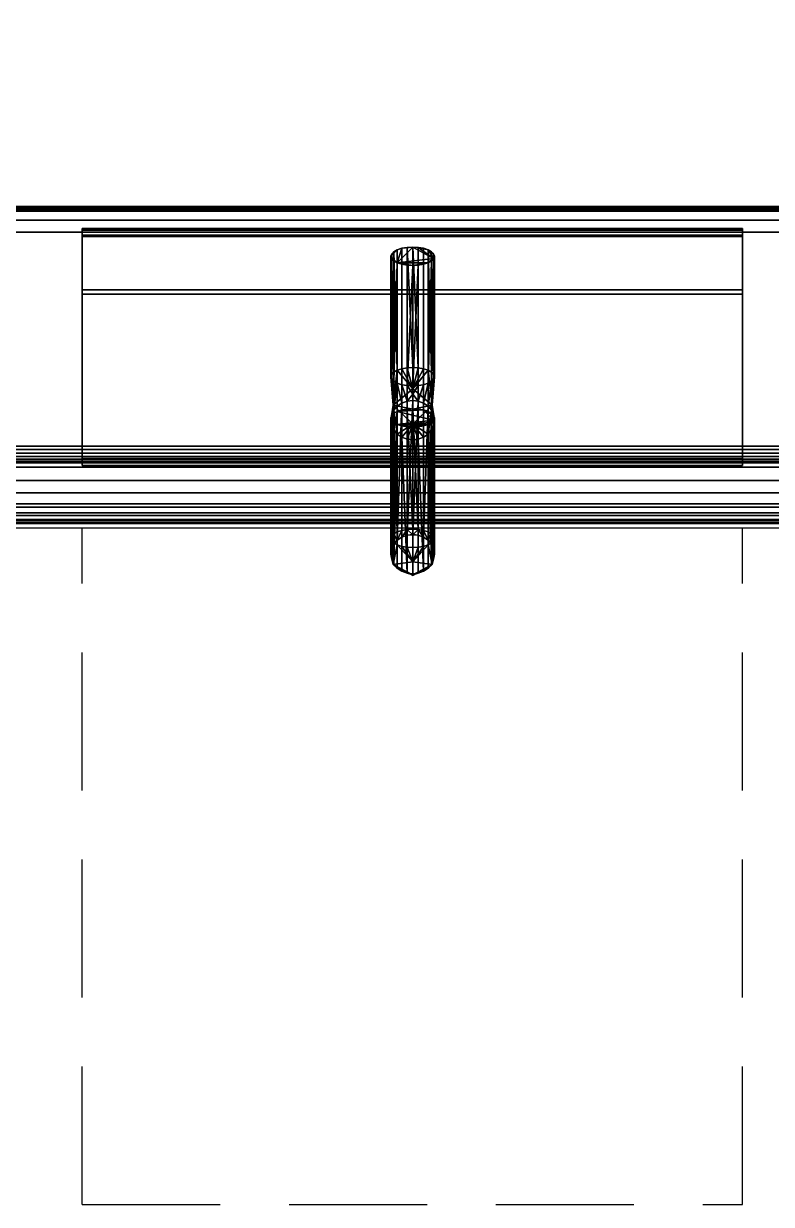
# Model space of a CAD drawing. Extents: x -1 to 1228, y -1086 to 100.
# Drawn here: x 210.4 to 382.6, y -1085.6 to -814 of the extents above; entities that cross this region are included whole.
import ezdxf

# ---------------------------------------------------------------- set-up
doc = ezdxf.new("R2010")
doc.units = 0
doc.linetypes.add('NASCOSTA', pattern=[9.525, 6.35, -3.175])
for name, color, linetype in [('IQ_200_2D', 1, 'Continuous'), ('IQ_200_3D', 1, 'Continuous'), ('IQ_204_2D', 7, 'Continuous')]:
    doc.layers.add(name, color=color, linetype=linetype)

msp = doc.modelspace()

# ---------------------------------------------------------------- linework, layer by layer
at = {"layer": 'IQ_200_2D', "linetype": 'Continuous'}
msp.add_line((1200, -930), (0, -930), dxfattribs=at)
at = {"layer": 'IQ_204_2D', "linetype": 'NASCOSTA', "ltscale": 5}
for p, q in [((223.93, -1085.6), (223.93, -930)), ((375.93, -1085.6), (375.93, -930)), ((223.93, -1085.6), (375.93, -1085.6))]:
    msp.add_line(p, q, dxfattribs=at)

# ---------------------------------------------------------------- meshes
at = {"layer": 'IQ_200_3D', "linetype": 'Continuous'}
mesh = msp.add_polyface(dxfattribs=at)
corners = [(1200, -856, 649), (0, -856, 649), (0, 0, 649), (1200, 0, 649)]
mesh.append_faces([[corners[k] for k in face] for face in [(0, 1, 2, 3)]])
mesh = msp.add_polyface(dxfattribs=at)
corners = [(1200, 0, 900), (0, 0, 900), (0, -916, 900), (1200, -916, 900)]
mesh.append_faces([[corners[k] for k in face] for face in [(0, 1, 2, 3)]])
mesh = msp.add_polyface(dxfattribs=at)
corners = [(1200, -856, 658.59), (1200, -856.03, 658.83), (1200, -856.12, 659.05), (1200, -856.25, 659.25), (1200, -856.43, 659.41), (1200, -856.64, 659.52), (1200, -856.87, 659.58), (1200, -857.1, 659.58), (0, -857.1, 659.58), (0, -856.87, 659.58), (0, -856.64, 659.52), (0, -856.43, 659.41), (0, -856.25, 659.25), (0, -856.12, 659.05), (0, -856.03, 658.83), (0, -856, 658.59)]
mesh.append_faces([[corners[k] for k in face] for face in [(9, 6, 7, 8)]], dxfattribs={"vtx0": -1})
mesh.append_faces([[corners[k] for k in face] for face in [(10, 5, 6, 9), (11, 4, 5, 10), (4, 11, 12, 3), (13, 2, 3, 12), (14, 1, 2, 13)]], dxfattribs={"vtx0": -1, "vtx2": -1})
mesh.append_faces([[corners[k] for k in face] for face in [(15, 0, 1, 14)]], dxfattribs={"vtx2": -1})
mesh = msp.add_polyface(dxfattribs=at)
corners = [(1200, -856, 658.59), (0, -856, 658.59), (0, -856, 649), (1200, -856, 649)]
mesh.append_faces([[corners[k] for k in face] for face in [(0, 1, 2, 3)]])
mesh = msp.add_polyface(dxfattribs=at)
corners = [(1200, -861.97, 659.07), (0, -861.97, 659.07), (0, -857.1, 659.58), (1200, -857.1, 659.58)]
mesh.append_faces([[corners[k] for k in face] for face in [(0, 1, 2, 3)]])
mesh = msp.add_polyface(dxfattribs=at)
corners = [(1200, -925.2, 877.81), (0, -925.2, 877.81), (0, -859.16, 811.78), (1200, -859.16, 811.78)]
mesh.append_faces([[corners[k] for k in face] for face in [(0, 1, 2, 3)]])
mesh = msp.add_polyface(dxfattribs=at)
corners = [(1200, -859.16, 811.78), (0, -859.16, 811.78), (0, -915, 691.03), (1200, -915, 691.03)]
mesh.append_faces([[corners[k] for k in face] for face in [(0, 1, 2, 3)]])
mesh = msp.add_polyface(dxfattribs=at)
corners = [(223.93, -875.17, 825.27), (223.93, -861.95, 812.05), (223.93, -861.51, 811.49), (223.93, -861.23, 810.84), (223.93, -861.1, 810.14), (223.93, -861.15, 809.43), (223.93, -861.37, 808.76), (223.93, -914, 694.88), (223.93, -914, 675.07), (223.93, -915.6, 675.07), (223.93, -915.6, 695), (223.93, -862.7, 809.46), (223.93, -862.62, 809.71), (223.93, -862.6, 809.97), (223.93, -862.64, 810.22), (223.93, -862.75, 810.46), (223.93, -862.91, 810.67), (223.93, -876.2, 824.24)]
mesh.append_faces([[corners[k] for k in face] for face in [(1, 16, 17, 0)]], dxfattribs={"vtx0": -1})
mesh.append_faces([[corners[k] for k in face] for face in [(5, 12, 13), (7, 10, 11, 6), (16, 1, 2)]], dxfattribs={"vtx0": -1, "vtx2": -1})
mesh.append_faces([[corners[k] for k in face] for face in [(5, 6, 11, 12), (13, 14, 4, 5), (14, 15, 3, 4), (2, 3, 15, 16)]], dxfattribs={"vtx1": -1, "vtx3": -1})
mesh.append_faces([[corners[k] for k in face] for face in [(7, 8, 9, 10)]], dxfattribs={"vtx3": -1})
mesh = msp.add_polyface(dxfattribs=at)
corners = [(375.93, -861.95, 812.05), (375.93, -861.51, 811.49), (375.93, -861.23, 810.84), (375.93, -861.1, 810.14), (375.93, -861.15, 809.43), (375.93, -861.37, 808.76), (223.93, -861.37, 808.76), (223.93, -861.15, 809.43), (223.93, -861.1, 810.14), (223.93, -861.23, 810.84), (223.93, -861.51, 811.49), (223.93, -861.95, 812.05)]
mesh.append_faces([[corners[k] for k in face] for face in [(1, 10, 11, 0)]], dxfattribs={"vtx0": -1})
mesh.append_faces([[corners[k] for k in face] for face in [(4, 7, 8, 3), (3, 8, 9, 2), (2, 9, 10, 1)]], dxfattribs={"vtx0": -1, "vtx2": -1})
mesh.append_faces([[corners[k] for k in face] for face in [(5, 6, 7, 4)]], dxfattribs={"vtx2": -1})
mesh = msp.add_polyface(dxfattribs=at)
corners = [(375.93, -875.17, 825.27), (375.93, -876.2, 824.24), (375.93, -862.91, 810.67), (375.93, -862.75, 810.46), (375.93, -862.64, 810.22), (375.93, -862.6, 809.97), (375.93, -862.62, 809.71), (375.93, -862.7, 809.46), (375.93, -915.6, 695), (375.93, -915.6, 675.07), (375.93, -914, 675.07), (375.93, -914, 694.88), (375.93, -861.37, 808.76), (375.93, -861.15, 809.43), (375.93, -861.1, 810.14), (375.93, -861.23, 810.84), (375.93, -861.51, 811.49), (375.93, -861.95, 812.05)]
mesh.append_faces([[corners[k] for k in face] for face in [(7, 12, 13, 6)]], dxfattribs={"vtx0": -1, "vtx2": -1})
mesh.append_faces([[corners[k] for k in face] for face in [(16, 17, 2, 3), (15, 16, 3, 4), (13, 14, 5, 6), (14, 15, 4, 5), (11, 12, 7, 8)]], dxfattribs={"vtx1": -1, "vtx3": -1})
mesh.append_faces([[corners[k] for k in face] for face in [(9, 10, 11, 8)]], dxfattribs={"vtx2": -1})
mesh.append_faces([[corners[k] for k in face] for face in [(17, 0, 1, 2)]], dxfattribs={"vtx3": -1})
mesh = msp.add_polyface(dxfattribs=at)
corners = [(1200, -911.14, 653.91), (0, -911.14, 653.91), (0, -861.97, 659.07), (1200, -861.97, 659.07)]
mesh.append_faces([[corners[k] for k in face] for face in [(0, 1, 2, 3)]])
mesh = msp.add_polyface(dxfattribs=at)
corners = [(375.93, -914, 694.88), (223.93, -914, 694.88), (223.93, -861.37, 808.76), (375.93, -861.37, 808.76)]
mesh.append_faces([[corners[k] for k in face] for face in [(0, 1, 2, 3)]])
mesh = msp.add_polyface(dxfattribs=at)
corners = [(375.93, -861.95, 812.05), (223.93, -861.95, 812.05), (223.93, -875.17, 825.27), (375.93, -875.17, 825.27)]
mesh.append_faces([[corners[k] for k in face] for face in [(0, 1, 2, 3)]])
mesh = msp.add_polyface(dxfattribs=at)
corners = [(375.93, -862.7, 809.46), (375.93, -862.62, 809.71), (375.93, -862.6, 809.97), (375.93, -862.64, 810.22), (375.93, -862.75, 810.46), (375.93, -862.91, 810.67), (223.93, -862.91, 810.67), (223.93, -862.75, 810.46), (223.93, -862.64, 810.22), (223.93, -862.6, 809.97), (223.93, -862.62, 809.71), (223.93, -862.7, 809.46)]
mesh.append_faces([[corners[k] for k in face] for face in [(7, 4, 5, 6)]], dxfattribs={"vtx0": -1})
mesh.append_faces([[corners[k] for k in face] for face in [(8, 3, 4, 7), (3, 8, 9, 2), (10, 1, 2, 9)]], dxfattribs={"vtx0": -1, "vtx2": -1})
mesh.append_faces([[corners[k] for k in face] for face in [(11, 0, 1, 10)]], dxfattribs={"vtx2": -1})
mesh = msp.add_polyface(dxfattribs=at)
corners = [(375.93, -862.7, 809.46), (223.93, -862.7, 809.46), (223.93, -915.6, 695), (375.93, -915.6, 695)]
mesh.append_faces([[corners[k] for k in face] for face in [(0, 1, 2, 3)]])
mesh = msp.add_polyface(dxfattribs=at)
corners = [(375.93, -876.2, 824.24), (223.93, -876.2, 824.24), (223.93, -862.91, 810.67), (375.93, -862.91, 810.67)]
mesh.append_faces([[corners[k] for k in face] for face in [(0, 1, 2, 3)]])
mesh = msp.add_polyface(dxfattribs=at)
corners = [(300, -865.37, 802.21), (301.29, -865.44, 802.05), (302.5, -865.65, 801.6), (303.54, -865.99, 800.88), (304.33, -866.42, 799.94), (304.83, -866.93, 798.85), (305, -867.48, 797.67), (304.83, -868.03, 796.5), (304.33, -868.54, 795.41), (303.54, -868.97, 794.47), (302.5, -869.31, 793.75), (301.29, -869.52, 793.3), (300, -869.59, 793.14), (298.71, -869.52, 793.3), (297.5, -869.31, 793.75), (296.46, -868.97, 794.47), (295.67, -868.54, 795.41), (295.17, -868.03, 796.5), (295, -867.48, 797.67), (295.17, -866.93, 798.85), (295.67, -866.42, 799.94), (296.46, -865.99, 800.88), (297.5, -865.65, 801.6), (298.71, -865.44, 802.05)]
mesh.append_faces([[corners[k] for k in face] for face in [(15, 12, 14), (21, 18, 20)]], dxfattribs={"vtx0": -1, "vtx1": -1})
mesh.append_faces([[corners[k] for k in face] for face in [(22, 0, 15), (18, 21, 15), (9, 12, 15), (15, 7, 9), (0, 7, 15), (3, 7, 1), (3, 5, 7)]], dxfattribs={"vtx0": -1, "vtx1": -1, "vtx2": -1})
mesh.append_faces([[corners[k] for k in face] for face in [(15, 17, 18), (12, 9, 10), (7, 0, 1)]], dxfattribs={"vtx0": -1, "vtx2": -1})
mesh.append_faces([[corners[k] for k in face] for face in [(19, 20, 18), (23, 0, 22), (8, 9, 7), (6, 7, 5), (2, 3, 1), (4, 5, 3)]], dxfattribs={"vtx1": -1})
mesh.append_faces([[corners[k] for k in face] for face in [(21, 22, 15)]], dxfattribs={"vtx1": -1, "vtx2": -1})
mesh.append_faces([[corners[k] for k in face] for face in [(15, 16, 17), (12, 13, 14), (10, 11, 12)]], dxfattribs={"vtx2": -1})
mesh = msp.add_polyface(dxfattribs=at)
corners = [(300, -865.37, 802.21), (298.71, -865.44, 802.05), (297.5, -865.65, 801.6), (296.46, -865.99, 800.88), (295.67, -866.42, 799.94), (295.17, -866.93, 798.85), (295, -867.48, 797.67), (295.17, -868.03, 796.5), (295.67, -868.54, 795.41), (296.46, -868.97, 794.47), (297.5, -869.31, 793.75), (298.71, -869.52, 793.3), (300, -869.59, 793.14), (300, -897.31, 806.07), (298.71, -897.24, 806.22), (297.5, -897.03, 806.68), (296.46, -896.69, 807.4), (295.67, -896.25, 808.33), (295.17, -895.74, 809.43), (295, -895.2, 810.6), (295.17, -894.65, 811.77), (295.67, -894.14, 812.87), (296.46, -893.7, 813.8), (297.5, -893.37, 814.52), (298.71, -893.16, 814.98), (300, -893.08, 815.13)]
mesh.append_faces([[corners[k] for k in face] for face in [(14, 12, 13)]], dxfattribs={"vtx0": -1})
mesh.append_faces([[corners[k] for k in face] for face in [(7, 19, 6), (9, 17, 8), (19, 7, 18), (22, 4, 21)]], dxfattribs={"vtx0": -1, "vtx1": -1})
mesh.append_faces([[corners[k] for k in face] for face in [(11, 14, 15, 10), (9, 16, 17), (10, 15, 16, 9), (8, 17, 18), (5, 20, 21, 4), (2, 23, 24, 1), (3, 22, 23, 2), (20, 5, 6, 19)]], dxfattribs={"vtx0": -1, "vtx2": -1})
mesh.append_faces([[corners[k] for k in face] for face in [(0, 1, 25)]], dxfattribs={"vtx1": -1})
mesh.append_faces([[corners[k] for k in face] for face in [(11, 12, 14), (7, 8, 18), (24, 25, 1), (3, 4, 22)]], dxfattribs={"vtx1": -1, "vtx2": -1})
mesh = msp.add_polyface(dxfattribs=at)
corners = [(300, -869.59, 793.14), (301.29, -869.52, 793.3), (302.5, -869.31, 793.75), (303.54, -868.97, 794.47), (304.33, -868.54, 795.41), (304.83, -868.03, 796.5), (305, -867.48, 797.67), (304.83, -866.93, 798.85), (304.33, -866.42, 799.94), (303.54, -865.99, 800.88), (302.5, -865.65, 801.6), (301.29, -865.44, 802.05), (300, -865.37, 802.21), (300, -893.08, 815.13), (301.29, -893.16, 814.98), (302.5, -893.37, 814.52), (303.54, -893.7, 813.8), (304.33, -894.14, 812.87), (304.83, -894.65, 811.77), (305, -895.2, 810.6), (304.83, -895.74, 809.43), (304.33, -896.25, 808.33), (303.54, -896.69, 807.4), (302.5, -897.03, 806.68), (301.29, -897.24, 806.22), (300, -897.31, 806.07)]
mesh.append_faces([[corners[k] for k in face] for face in [(14, 12, 13)]], dxfattribs={"vtx0": -1})
mesh.append_faces([[corners[k] for k in face] for face in [(9, 17, 8), (21, 5, 20), (22, 4, 21), (20, 6, 19)]], dxfattribs={"vtx0": -1, "vtx1": -1})
mesh.append_faces([[corners[k] for k in face] for face in [(11, 14, 15, 10), (9, 16, 17), (10, 15, 16, 9), (8, 17, 18, 7), (19, 6, 7, 18), (2, 23, 24, 1), (3, 22, 23, 2), (1, 24, 25), (21, 4, 5)]], dxfattribs={"vtx0": -1, "vtx2": -1})
mesh.append_faces([[corners[k] for k in face] for face in [(0, 1, 25)]], dxfattribs={"vtx1": -1})
mesh.append_faces([[corners[k] for k in face] for face in [(11, 12, 14), (5, 6, 20), (3, 4, 22)]], dxfattribs={"vtx1": -1, "vtx2": -1})
mesh = msp.add_polyface(dxfattribs=at)
corners = [(375.93, -875.17, 825.27), (223.93, -875.17, 825.27), (223.93, -876.2, 824.24), (375.93, -876.2, 824.24)]
mesh.append_faces([[corners[k] for k in face] for face in [(0, 1, 2, 3)]])
mesh = msp.add_polyface(dxfattribs=at)
corners = [(300, -909.7, 809.08), (300, -902.64, 815.55), (300, -893.08, 815.13), (298.71, -893.16, 814.98), (297.5, -893.37, 814.52), (296.46, -893.7, 813.8), (295.67, -894.14, 812.87), (295.17, -894.65, 811.77), (295, -895.2, 810.6), (295.17, -895.74, 809.43), (295.67, -896.25, 808.33), (296.46, -896.69, 807.4), (297.5, -897.03, 806.68), (298.71, -897.24, 806.22), (300, -897.31, 806.07), (300, -899.22, 806.15), (300, -900.63, 804.86), (298.71, -900.79, 804.93), (297.5, -901.24, 805.14), (296.46, -901.96, 805.48), (295.67, -902.9, 805.92), (295.17, -903.99, 806.42), (295, -905.16, 806.97), (295.17, -906.34, 807.52), (295.67, -907.43, 808.03), (296.46, -908.37, 808.47), (297.5, -909.09, 808.8), (298.71, -909.54, 809.01), (300, -906.1, 812.38), (300, -897.95, 815.34), (295.53, -901.7, 812.96)]
mesh.append_faces([[corners[k] for k in face] for face in [(9, 30, 8), (4, 29, 3), (7, 30, 6), (20, 11, 19), (24, 30, 23), (22, 30, 21), (23, 30, 22)]], dxfattribs={"vtx0": -1, "vtx1": -1})
mesh.append_faces([[corners[k] for k in face] for face in [(30, 10, 20), (30, 29, 5), (30, 25, 28), (13, 15, 17)]], dxfattribs={"vtx0": -1, "vtx1": -1, "vtx2": -1})
mesh.append_faces([[corners[k] for k in face] for face in [(30, 9, 10), (17, 12, 13), (30, 1, 29), (20, 10, 11), (30, 20, 21), (11, 18, 19), (28, 25, 26)]], dxfattribs={"vtx0": -1, "vtx2": -1})
mesh.append_faces([[corners[k] for k in face] for face in [(11, 12, 18), (4, 5, 29), (5, 6, 30), (7, 8, 30), (17, 18, 12), (24, 25, 30), (26, 27, 28), (28, 1, 30)]], dxfattribs={"vtx1": -1, "vtx2": -1})
mesh.append_faces([[corners[k] for k in face] for face in [(29, 2, 3), (13, 14, 15), (15, 16, 17), (27, 0, 28)]], dxfattribs={"vtx2": -1})
mesh = msp.add_polyface(dxfattribs=at)
corners = [(300, -900.63, 804.86), (300, -899.22, 806.15), (300, -897.31, 806.07), (301.29, -897.24, 806.22), (302.5, -897.03, 806.68), (303.54, -896.69, 807.4), (304.33, -896.25, 808.33), (304.83, -895.74, 809.43), (305, -895.2, 810.6), (304.83, -894.65, 811.77), (304.33, -894.14, 812.87), (303.54, -893.7, 813.8), (302.5, -893.37, 814.52), (301.29, -893.16, 814.98), (300, -893.08, 815.13), (300, -902.64, 815.55), (300, -909.7, 809.08), (301.29, -909.54, 809.01), (302.5, -909.09, 808.8), (303.54, -908.37, 808.47), (304.33, -907.43, 808.03), (304.83, -906.34, 807.52), (305, -905.16, 806.97), (304.83, -903.99, 806.42), (304.33, -902.9, 805.92), (303.54, -901.96, 805.48), (302.5, -901.24, 805.14), (301.29, -900.79, 804.93), (300, -897.95, 815.34), (300, -906.1, 812.38), (304.47, -901.7, 812.96)]
mesh.append_faces([[corners[k] for k in face] for face in [(11, 30, 10), (10, 30, 9), (9, 30, 8), (18, 29, 17), (19, 29, 18), (26, 5, 25), (22, 30, 21)]], dxfattribs={"vtx0": -1, "vtx1": -1})
mesh.append_faces([[corners[k] for k in face] for face in [(28, 30, 11), (1, 3, 27), (19, 30, 29), (30, 24, 6)]], dxfattribs={"vtx0": -1, "vtx1": -1, "vtx2": -1})
mesh.append_faces([[corners[k] for k in face] for face in [(30, 15, 29), (25, 5, 6), (26, 4, 5), (27, 3, 4), (30, 22, 23), (30, 19, 20), (6, 24, 25)]], dxfattribs={"vtx0": -1, "vtx2": -1})
mesh.append_faces([[corners[k] for k in face] for face in [(16, 17, 29), (0, 1, 27)]], dxfattribs={"vtx1": -1})
mesh.append_faces([[corners[k] for k in face] for face in [(12, 13, 28), (11, 12, 28), (7, 8, 30), (6, 7, 30), (28, 15, 30), (20, 21, 30), (26, 27, 4), (23, 24, 30)]], dxfattribs={"vtx1": -1, "vtx2": -1})
mesh.append_faces([[corners[k] for k in face] for face in [(13, 14, 28), (1, 2, 3)]], dxfattribs={"vtx2": -1})
mesh = msp.add_polyface(dxfattribs=at)
corners = [(300, -909.7, 809.08), (298.71, -909.54, 809.01), (297.5, -909.09, 808.8), (296.46, -908.37, 808.47), (295.67, -907.43, 808.03), (295.17, -906.34, 807.52), (295, -905.16, 806.97), (295.17, -903.99, 806.42), (295.67, -902.9, 805.92), (296.46, -901.96, 805.48), (297.5, -901.24, 805.14), (298.71, -900.79, 804.93), (300, -900.63, 804.86), (300, -931.48, 738.7), (298.71, -931.64, 738.77), (297.5, -932.09, 738.98), (296.46, -932.81, 739.32), (295.67, -933.75, 739.75), (295.17, -934.84, 740.26), (295, -936.02, 740.81), (295.17, -937.19, 741.36), (295.67, -938.28, 741.87), (296.46, -939.22, 742.31), (297.5, -939.94, 742.64), (298.71, -940.39, 742.85), (300, -940.55, 742.92)]
mesh.append_faces([[corners[k] for k in face] for face in [(1, 24, 25, 0)]], dxfattribs={"vtx0": -1})
mesh.append_faces([[corners[k] for k in face] for face in [(9, 17, 8), (2, 24, 1), (20, 6, 19)]], dxfattribs={"vtx0": -1, "vtx1": -1})
mesh.append_faces([[corners[k] for k in face] for face in [(11, 14, 15, 10), (10, 15, 16), (19, 6, 7, 18), (21, 4, 5)]], dxfattribs={"vtx0": -1, "vtx2": -1})
mesh.append_faces([[corners[k] for k in face] for face in [(17, 18, 8), (16, 17, 9), (11, 12, 14), (7, 8, 18), (9, 10, 16), (21, 22, 3), (20, 21, 5), (23, 24, 2), (5, 6, 20), (3, 4, 21)]], dxfattribs={"vtx1": -1, "vtx2": -1})
mesh.append_faces([[corners[k] for k in face] for face in [(22, 23, 2, 3)]], dxfattribs={"vtx1": -1, "vtx3": -1})
mesh.append_faces([[corners[k] for k in face] for face in [(12, 13, 14)]], dxfattribs={"vtx2": -1})
mesh = msp.add_polyface(dxfattribs=at)
corners = [(300, -900.63, 804.86), (301.29, -900.79, 804.93), (302.5, -901.24, 805.14), (303.54, -901.96, 805.48), (304.33, -902.9, 805.92), (304.83, -903.99, 806.42), (305, -905.16, 806.97), (304.83, -906.34, 807.52), (304.33, -907.43, 808.03), (303.54, -908.37, 808.47), (302.5, -909.09, 808.8), (301.29, -909.54, 809.01), (300, -909.7, 809.08), (300, -940.55, 742.92), (301.29, -940.39, 742.85), (302.5, -939.94, 742.64), (303.54, -939.22, 742.31), (304.33, -938.28, 741.87), (304.83, -937.19, 741.36), (305, -936.02, 740.81), (304.83, -934.84, 740.26), (304.33, -933.75, 739.75), (303.54, -932.81, 739.32), (302.5, -932.09, 738.98), (301.29, -931.64, 738.77), (300, -931.48, 738.7)]
mesh.append_faces([[corners[k] for k in face] for face in [(15, 11, 14), (7, 19, 6), (9, 17, 8), (19, 7, 18), (22, 4, 21), (3, 23, 2)]], dxfattribs={"vtx0": -1, "vtx1": -1})
mesh.append_faces([[corners[k] for k in face] for face in [(9, 16, 17), (10, 15, 16, 9), (8, 17, 18), (15, 10, 11), (5, 20, 21), (2, 23, 24, 1), (3, 22, 23), (1, 24, 25), (21, 4, 5), (20, 5, 6, 19)]], dxfattribs={"vtx0": -1, "vtx2": -1})
mesh.append_faces([[corners[k] for k in face] for face in [(0, 1, 25)]], dxfattribs={"vtx1": -1})
mesh.append_faces([[corners[k] for k in face] for face in [(7, 8, 18), (3, 4, 22)]], dxfattribs={"vtx1": -1, "vtx2": -1})
mesh.append_faces([[corners[k] for k in face] for face in [(12, 13, 14, 11)]], dxfattribs={"vtx2": -1})
mesh = msp.add_polyface(dxfattribs=at)
corners = [(300, -906.78, 713.39), (298.71, -906.71, 713.54), (297.5, -906.5, 714), (296.46, -906.16, 714.72), (295.67, -905.73, 715.65), (295.17, -905.22, 716.75), (295, -904.67, 717.92), (295.17, -904.12, 719.09), (295.67, -903.61, 720.19), (296.46, -903.18, 721.12), (297.5, -902.84, 721.84), (298.71, -902.63, 722.3), (300, -902.56, 722.45), (301.29, -902.63, 722.3), (302.5, -902.84, 721.84), (303.54, -903.18, 721.12), (304.33, -903.61, 720.19), (304.83, -904.12, 719.09), (305, -904.67, 717.92), (304.83, -905.22, 716.75), (304.33, -905.73, 715.65), (303.54, -906.16, 714.72), (302.5, -906.5, 714), (301.29, -906.71, 713.54)]
mesh.append_faces([[corners[k] for k in face] for face in [(6, 4, 5), (3, 1, 2), (16, 14, 15), (23, 21, 22)]], dxfattribs={"vtx0": -1})
mesh.append_faces([[corners[k] for k in face] for face in [(1, 3, 0), (21, 3, 20)]], dxfattribs={"vtx0": -1, "vtx1": -1})
mesh.append_faces([[corners[k] for k in face] for face in [(4, 6, 8), (9, 19, 3), (3, 21, 0), (14, 19, 9), (19, 14, 17), (9, 12, 14)]], dxfattribs={"vtx0": -1, "vtx1": -1, "vtx2": -1})
mesh.append_faces([[corners[k] for k in face] for face in [(3, 8, 9), (8, 3, 4), (9, 11, 12)]], dxfattribs={"vtx0": -1, "vtx2": -1})
mesh.append_faces([[corners[k] for k in face] for face in [(16, 17, 14), (23, 0, 21), (19, 20, 3)]], dxfattribs={"vtx1": -1, "vtx2": -1})
mesh.append_faces([[corners[k] for k in face] for face in [(6, 7, 8), (9, 10, 11), (12, 13, 14), (17, 18, 19)]], dxfattribs={"vtx2": -1})
mesh = msp.add_polyface(dxfattribs=at)
corners = [(300, -934.5, 726.31), (298.71, -934.43, 726.47), (297.5, -934.22, 726.92), (296.46, -933.88, 727.64), (295.67, -933.44, 728.58), (295.17, -932.93, 729.67), (295, -932.39, 730.84), (295.17, -931.84, 732.02), (295.67, -931.33, 733.11), (296.46, -930.89, 734.05), (297.5, -930.56, 734.77), (298.71, -930.35, 735.22), (300, -930.27, 735.38), (300, -902.56, 722.45), (298.71, -902.63, 722.3), (297.5, -902.84, 721.84), (296.46, -903.18, 721.12), (295.67, -903.61, 720.19), (295.17, -904.12, 719.09), (295, -904.67, 717.92), (295.17, -905.22, 716.75), (295.67, -905.73, 715.65), (296.46, -906.16, 714.72), (297.5, -906.5, 714), (298.71, -906.71, 713.54), (300, -906.78, 713.39)]
mesh.append_faces([[corners[k] for k in face] for face in [(14, 12, 13), (1, 24, 25, 0)]], dxfattribs={"vtx0": -1})
mesh.append_faces([[corners[k] for k in face] for face in [(9, 17, 8)]], dxfattribs={"vtx0": -1, "vtx1": -1})
mesh.append_faces([[corners[k] for k in face] for face in [(11, 14, 15, 10), (9, 16, 17), (10, 15, 16, 9), (8, 17, 18, 7), (19, 6, 7, 18), (5, 20, 21, 4), (4, 21, 22, 3), (2, 23, 24, 1), (3, 22, 23, 2), (20, 5, 6, 19)]], dxfattribs={"vtx0": -1, "vtx2": -1})
mesh.append_faces([[corners[k] for k in face] for face in [(11, 12, 14)]], dxfattribs={"vtx1": -1, "vtx2": -1})
mesh = msp.add_polyface(dxfattribs=at)
corners = [(300, -930.27, 735.38), (301.29, -930.35, 735.22), (302.5, -930.56, 734.77), (303.54, -930.89, 734.05), (304.33, -931.33, 733.11), (304.83, -931.84, 732.02), (305, -932.39, 730.84), (304.83, -932.93, 729.67), (304.33, -933.44, 728.58), (303.54, -933.88, 727.64), (302.5, -934.22, 726.92), (301.29, -934.43, 726.47), (300, -934.5, 726.31), (300, -906.78, 713.39), (301.29, -906.71, 713.54), (302.5, -906.5, 714), (303.54, -906.16, 714.72), (304.33, -905.73, 715.65), (304.83, -905.22, 716.75), (305, -904.67, 717.92), (304.83, -904.12, 719.09), (304.33, -903.61, 720.19), (303.54, -903.18, 721.12), (302.5, -902.84, 721.84), (301.29, -902.63, 722.3), (300, -902.56, 722.45)]
mesh.append_faces([[corners[k] for k in face] for face in [(22, 4, 21)]], dxfattribs={"vtx0": -1, "vtx1": -1})
mesh.append_faces([[corners[k] for k in face] for face in [(11, 14, 15, 10), (9, 16, 17, 8), (10, 15, 16, 9), (8, 17, 18, 7), (19, 6, 7, 18), (5, 20, 21, 4), (2, 23, 24, 1), (3, 22, 23, 2), (1, 24, 25), (20, 5, 6, 19)]], dxfattribs={"vtx0": -1, "vtx2": -1})
mesh.append_faces([[corners[k] for k in face] for face in [(0, 1, 25)]], dxfattribs={"vtx1": -1})
mesh.append_faces([[corners[k] for k in face] for face in [(3, 4, 22)]], dxfattribs={"vtx1": -1, "vtx2": -1})
mesh.append_faces([[corners[k] for k in face] for face in [(12, 13, 14, 11)]], dxfattribs={"vtx2": -1})
mesh = msp.add_polyface(dxfattribs=at)
corners = [(1200, -911.14, 653.91), (1200, -911.97, 653.92), (1200, -912.78, 654.13), (1200, -913.52, 654.52), (1200, -914.14, 655.08), (1200, -914.61, 655.77), (1200, -914.9, 656.56), (1200, -915, 657.39), (0, -915, 657.39), (0, -914.9, 656.56), (0, -914.61, 655.77), (0, -914.14, 655.08), (0, -913.52, 654.52), (0, -912.78, 654.13), (0, -911.97, 653.92), (0, -911.14, 653.91)]
mesh.append_faces([[corners[k] for k in face] for face in [(1, 14, 15, 0)]], dxfattribs={"vtx0": -1})
mesh.append_faces([[corners[k] for k in face] for face in [(6, 9, 10, 5), (5, 10, 11, 4), (4, 11, 12, 3), (3, 12, 13, 2), (2, 13, 14, 1)]], dxfattribs={"vtx0": -1, "vtx2": -1})
mesh.append_faces([[corners[k] for k in face] for face in [(7, 8, 9, 6)]], dxfattribs={"vtx2": -1})
mesh = msp.add_polyface(dxfattribs=at)
corners = [(1200, -915, 691.03), (0, -915, 691.03), (0, -915, 657.39), (1200, -915, 657.39)]
mesh.append_faces([[corners[k] for k in face] for face in [(0, 1, 2, 3)]])
mesh = msp.add_polyface(dxfattribs=at)
corners = [(375.93, -915.6, 675.07), (223.93, -915.6, 675.07), (223.93, -914, 675.07), (375.93, -914, 675.07)]
mesh.append_faces([[corners[k] for k in face] for face in [(0, 1, 2, 3)]])
mesh = msp.add_polyface(dxfattribs=at)
corners = [(375.93, -914, 675.07), (223.93, -914, 675.07), (223.93, -914, 694.88), (375.93, -914, 694.88)]
mesh.append_faces([[corners[k] for k in face] for face in [(0, 1, 2, 3)]])
mesh = msp.add_polyface(dxfattribs=at)
corners = [(1200, -925.2, 877.81), (1200, -927.09, 880.21), (1200, -928.37, 882.98), (1200, -928.96, 885.98), (1200, -928.84, 889.03), (1200, -928.01, 891.97), (1200, -926.52, 894.64), (1200, -924.45, 896.89), (1200, -921.91, 898.58), (1200, -919.04, 899.64), (1200, -916, 900), (0, -916, 900), (0, -919.04, 899.64), (0, -921.91, 898.58), (0, -924.45, 896.89), (0, -926.52, 894.64), (0, -928.01, 891.97), (0, -928.84, 889.03), (0, -928.96, 885.98), (0, -928.37, 882.98), (0, -927.09, 880.21), (0, -925.2, 877.81)]
mesh.append_faces([[corners[k] for k in face] for face in [(1, 20, 21, 0)]], dxfattribs={"vtx0": -1})
mesh.append_faces([[corners[k] for k in face] for face in [(9, 12, 13, 8), (7, 14, 15, 6), (8, 13, 14, 7), (6, 15, 16, 5), (4, 17, 18, 3), (2, 19, 20, 1), (3, 18, 19, 2), (17, 4, 5, 16)]], dxfattribs={"vtx0": -1, "vtx2": -1})
mesh.append_faces([[corners[k] for k in face] for face in [(10, 11, 12, 9)]], dxfattribs={"vtx2": -1})
mesh = msp.add_polyface(dxfattribs=at)
corners = [(375.93, -915.6, 695), (223.93, -915.6, 695), (223.93, -915.6, 675.07), (375.93, -915.6, 675.07)]
mesh.append_faces([[corners[k] for k in face] for face in [(0, 1, 2, 3)]])
mesh = msp.add_polyface(dxfattribs=at)
corners = [(300, -934.5, 726.31), (300, -940.96, 733.37), (300, -940.55, 742.92), (298.71, -940.39, 742.85), (297.5, -939.94, 742.64), (296.46, -939.22, 742.31), (295.67, -938.28, 741.87), (295.17, -937.19, 741.36), (295, -936.02, 740.81), (295.17, -934.84, 740.26), (295.67, -933.75, 739.75), (296.46, -932.81, 739.32), (297.5, -932.09, 738.98), (298.71, -931.64, 738.77), (300, -931.48, 738.7), (300, -931.57, 736.79), (300, -930.27, 735.38), (298.71, -930.35, 735.22), (297.5, -930.56, 734.77), (296.46, -930.89, 734.05), (295.67, -931.33, 733.11), (295.17, -931.84, 732.02), (295, -932.39, 730.84), (295.17, -932.93, 729.67), (295.67, -933.44, 728.58), (296.46, -933.88, 727.64), (297.5, -934.22, 726.92), (298.71, -934.43, 726.47), (300, -937.79, 729.91), (300, -940.76, 738.06), (295.53, -938.38, 734.31)]
mesh.append_faces([[corners[k] for k in face] for face in [(9, 30, 8), (4, 29, 3), (7, 30, 6), (20, 11, 19), (24, 30, 23), (22, 30, 21), (23, 30, 22)]], dxfattribs={"vtx0": -1, "vtx1": -1})
mesh.append_faces([[corners[k] for k in face] for face in [(30, 10, 20), (30, 29, 5), (30, 25, 28), (13, 15, 17)]], dxfattribs={"vtx0": -1, "vtx1": -1, "vtx2": -1})
mesh.append_faces([[corners[k] for k in face] for face in [(30, 9, 10), (17, 12, 13), (30, 1, 29), (20, 10, 11), (30, 20, 21), (11, 18, 19), (28, 25, 26)]], dxfattribs={"vtx0": -1, "vtx2": -1})
mesh.append_faces([[corners[k] for k in face] for face in [(11, 12, 18), (4, 5, 29), (5, 6, 30), (7, 8, 30), (17, 18, 12), (24, 25, 30), (26, 27, 28), (28, 1, 30)]], dxfattribs={"vtx1": -1, "vtx2": -1})
mesh.append_faces([[corners[k] for k in face] for face in [(29, 2, 3), (13, 14, 15), (15, 16, 17), (27, 0, 28)]], dxfattribs={"vtx2": -1})
mesh = msp.add_polyface(dxfattribs=at)
corners = [(300, -930.27, 735.38), (300, -931.57, 736.79), (300, -931.48, 738.7), (301.29, -931.64, 738.77), (302.5, -932.09, 738.98), (303.54, -932.81, 739.32), (304.33, -933.75, 739.75), (304.83, -934.84, 740.26), (305, -936.02, 740.81), (304.83, -937.19, 741.36), (304.33, -938.28, 741.87), (303.54, -939.22, 742.31), (302.5, -939.94, 742.64), (301.29, -940.39, 742.85), (300, -940.55, 742.92), (300, -940.96, 733.37), (300, -934.5, 726.31), (301.29, -934.43, 726.47), (302.5, -934.22, 726.92), (303.54, -933.88, 727.64), (304.33, -933.44, 728.58), (304.83, -932.93, 729.67), (305, -932.39, 730.84), (304.83, -931.84, 732.02), (304.33, -931.33, 733.11), (303.54, -930.89, 734.05), (302.5, -930.56, 734.77), (301.29, -930.35, 735.22), (300, -940.76, 738.06), (300, -937.79, 729.91), (304.47, -938.38, 734.31)]
mesh.append_faces([[corners[k] for k in face] for face in [(11, 30, 10), (10, 30, 9), (9, 30, 8), (18, 29, 17), (19, 29, 18), (26, 5, 25), (22, 30, 21)]], dxfattribs={"vtx0": -1, "vtx1": -1})
mesh.append_faces([[corners[k] for k in face] for face in [(28, 30, 11), (1, 3, 27), (19, 30, 29), (30, 24, 6)]], dxfattribs={"vtx0": -1, "vtx1": -1, "vtx2": -1})
mesh.append_faces([[corners[k] for k in face] for face in [(30, 15, 29), (25, 5, 6), (26, 4, 5), (27, 3, 4), (30, 22, 23), (30, 19, 20), (6, 24, 25)]], dxfattribs={"vtx0": -1, "vtx2": -1})
mesh.append_faces([[corners[k] for k in face] for face in [(16, 17, 29), (0, 1, 27)]], dxfattribs={"vtx1": -1})
mesh.append_faces([[corners[k] for k in face] for face in [(12, 13, 28), (11, 12, 28), (7, 8, 30), (6, 7, 30), (28, 15, 30), (20, 21, 30), (26, 27, 4), (23, 24, 30)]], dxfattribs={"vtx1": -1, "vtx2": -1})
mesh.append_faces([[corners[k] for k in face] for face in [(13, 14, 28), (1, 2, 3)]], dxfattribs={"vtx2": -1})

doc.saveas('drawing.dxf')
